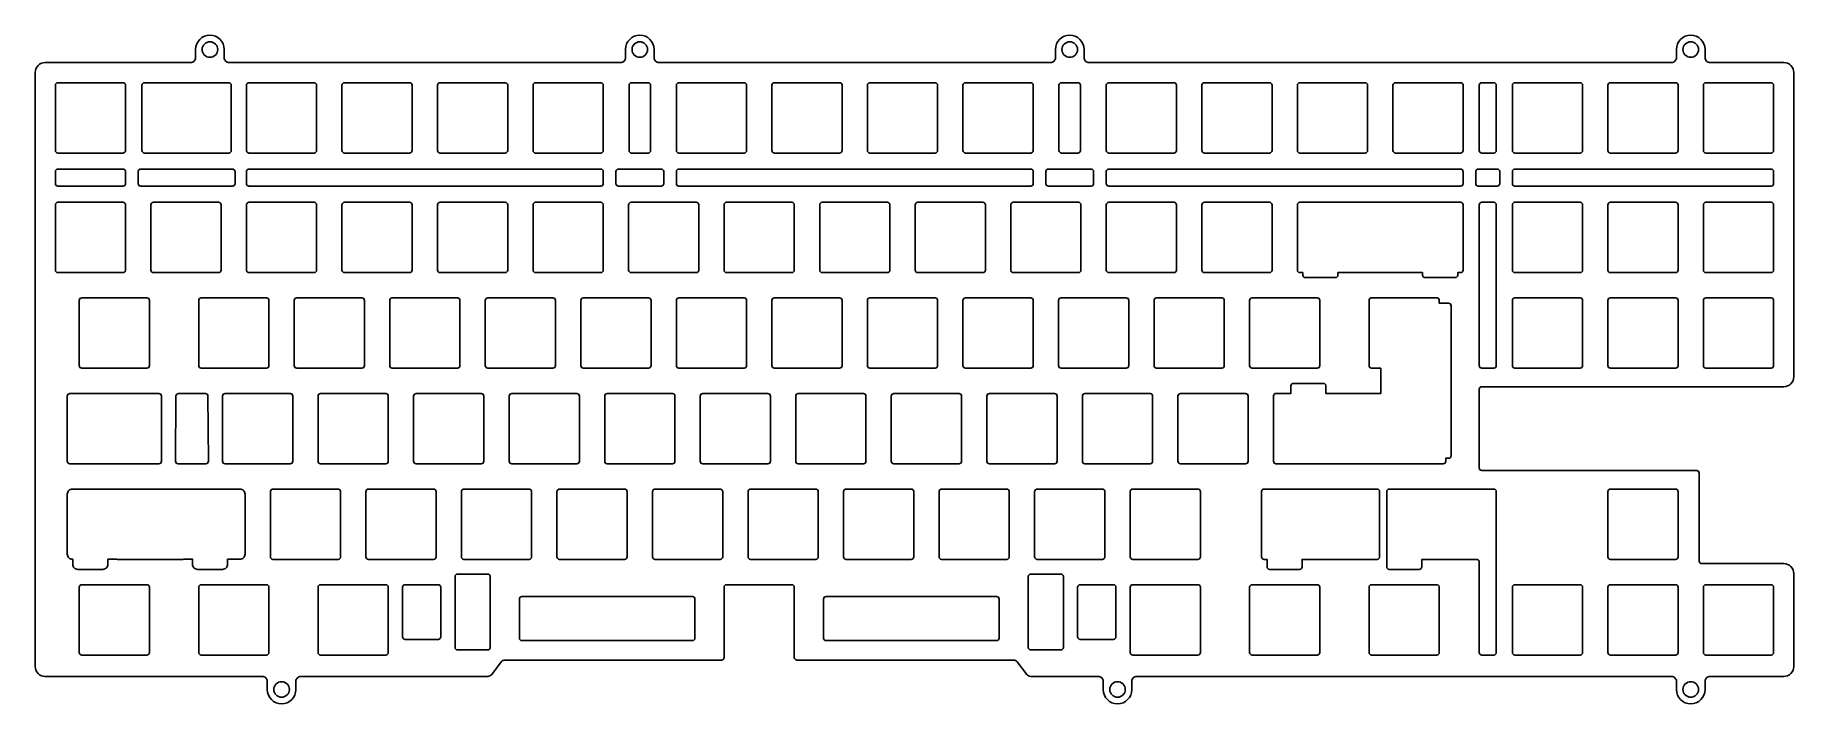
# Model space of a CAD drawing. Header units: millimetres. Extents: x -1 to 350, y -4 to 129.
import ezdxf

# ---------------------------------------------------------------- set-up
doc = ezdxf.new("R2010")
doc.units = ezdxf.units.MM
doc.layers.get('0').update_dxf_attribs({"linetype": 'CONTINUOUS'})

msp = doc.modelspace()

# ---------------------------------------------------------------- linework, layer by layer
for p, q in [((19.55, 99.72), (19.55, 102.12)), ((20.05, 102.62), (38.35, 102.62)), ((38.85, 102.12), (38.85, 100.92)), ((38.35, 99.22), (20.05, 99.22)), ((38.85, 100.92), (38.85, 99.72))]:
    msp.add_line(p, q)
for points in [[(89.23, 1.54, 0.234048), (90.03, 1.93), (91.92, 4.42, -0.234048), (92.72, 4.81), (135.87, 4.81, 0.414214), (136.37, 5.31), (136.37, 19.31, -0.414214), (136.87, 19.81), (149.87, 19.81, -0.414214), (150.37, 19.31), (150.37, 5.31, 0.414214), (150.87, 4.81), (194.03, 4.81, -0.234048), (194.83, 4.42), (196.72, 1.93, 0.234048), (197.52, 1.54), (210.96, 1.54, -0.414214), (211.96, 0.54), (211.96, -1.06, 1), (217.66, -1.06), (217.66, 0.54, -0.414214), (218.66, 1.54), (325.26, 1.54, -0.414214), (326.26, 0.54), (326.26, -1.06, 1), (331.96, -1.06), (331.96, 0.54, -0.414214), (332.96, 1.54), (347.66, 1.54, 0.414214), (349.66, 3.54), (349.66, 22.02, 0.414214), (347.66, 24.02), (331.29, 24.02, -0.414214), (330.79, 24.52), (330.79, 42.07, 0.414214), (330.29, 42.57), (287.43, 42.57, -0.414214), (286.93, 43.07), (286.93, 58.76, -0.414214), (287.43, 59.26), (347.66, 59.26, 0.414214), (349.66, 61.26), (349.66, 121.85, 0.414214), (347.66, 123.85), (332.96, 123.85, -0.414214), (331.96, 124.85), (331.96, 126.45, 1), (326.26, 126.45), (326.26, 124.85, -0.414214), (325.26, 123.85), (209.14, 123.85, -0.414214), (208.14, 124.85), (208.14, 126.45, 1), (202.44, 126.45), (202.44, 124.85, -0.414214), (201.44, 123.85), (123.41, 123.85, -0.414214), (122.41, 124.85), (122.41, 126.45, 1), (116.71, 126.45), (116.71, 124.85, -0.414214), (115.71, 123.85), (37.69, 123.85, -0.414214), (36.69, 124.85), (36.69, 126.45, 1), (30.99, 126.45), (30.99, 124.85, -0.414214), (29.99, 123.85), (1, 123.85, 0.414214), (-1, 121.85), (-1, 3.54, 0.414214), (1, 1.54), (44.28, 1.54, -0.414214), (45.28, 0.54), (45.28, -1.06, 1), (50.98, -1.06), (50.98, 0.54, -0.414214), (51.98, 1.54)], [(3.02, 106.33, 0.414214), (3.52, 105.83), (16.52, 105.83, 0.414214), (17.02, 106.33), (17.02, 119.33, 0.414214), (16.52, 119.83), (3.52, 119.83, 0.414214), (3.02, 119.33)], [(37.6, 105.83), (20.8, 105.83, -0.414214), (20.3, 106.33), (20.3, 119.33, -0.414214), (20.8, 119.83), (37.6, 119.83, -0.414214), (38.1, 119.33), (38.1, 106.33, -0.414214)], [(41.12, 106.33, 0.414214), (41.63, 105.83), (54.62, 105.83, 0.414214), (55.12, 106.33), (55.12, 119.33, 0.414214), (54.62, 119.83), (41.63, 119.83, 0.414214), (41.12, 119.33)], [(60.17, 106.33, 0.414214), (60.67, 105.83), (73.67, 105.83, 0.414214), (74.17, 106.33), (74.17, 119.33, 0.414214), (73.67, 119.83), (60.67, 119.83, 0.414214), (60.17, 119.33)], [(79.22, 106.33, 0.414214), (79.72, 105.83), (92.72, 105.83, 0.414214), (93.22, 106.33), (93.22, 119.33, 0.414214), (92.72, 119.83), (79.72, 119.83, 0.414214), (79.22, 119.33)], [(98.28, 106.33, 0.414214), (98.78, 105.83), (111.78, 105.83, 0.414214), (112.28, 106.33), (112.28, 119.33, 0.414214), (111.78, 119.83), (98.78, 119.83, 0.414214), (98.28, 119.33)], [(117.42, 106.33), (117.42, 119.33, -0.414214), (117.92, 119.83), (121.21, 119.83, -0.414214), (121.71, 119.33), (121.71, 106.33, -0.414214), (121.21, 105.83), (117.92, 105.83, -0.414214)], [(126.85, 106.33, 0.414214), (127.35, 105.83), (140.35, 105.83, 0.414214), (140.85, 106.33), (140.85, 119.33, 0.414214), (140.35, 119.83), (127.35, 119.83, 0.414214), (126.85, 119.33)], [(145.9, 106.33, 0.414214), (146.4, 105.83), (159.4, 105.83, 0.414214), (159.9, 106.33), (159.9, 119.33, 0.414214), (159.4, 119.83), (146.4, 119.83, 0.414214), (145.9, 119.33)], [(164.95, 106.33, 0.414214), (165.45, 105.83), (178.45, 105.83, 0.414214), (178.95, 106.33), (178.95, 119.33, 0.414214), (178.45, 119.83), (165.45, 119.83, 0.414214), (164.95, 119.33)], [(184, 106.33, 0.414214), (184.5, 105.83), (197.5, 105.83, 0.414214), (198, 106.33), (198, 119.33, 0.414214), (197.5, 119.83), (184.5, 119.83, 0.414214), (184, 119.33)], [(203.14, 106.33), (203.14, 119.33, -0.414214), (203.64, 119.83), (206.93, 119.83, -0.414214), (207.43, 119.33), (207.43, 106.33, -0.414214), (206.93, 105.83), (203.64, 105.83, -0.414214)], [(212.57, 106.33, 0.414214), (213.08, 105.83), (226.08, 105.83, 0.414214), (226.57, 106.33), (226.57, 119.33, 0.414214), (226.08, 119.83), (213.08, 119.83, 0.414214), (212.57, 119.33)], [(231.62, 106.33, 0.414214), (232.13, 105.83), (245.13, 105.83, 0.414214), (245.62, 106.33), (245.62, 119.33, 0.414214), (245.13, 119.83), (232.13, 119.83, 0.414214), (231.62, 119.33)], [(250.68, 106.33, 0.414214), (251.18, 105.83), (264.18, 105.83, 0.414214), (264.68, 106.33), (264.68, 119.33, 0.414214), (264.18, 119.83), (251.18, 119.83, 0.414214), (250.68, 119.33)], [(269.73, 106.33, 0.414214), (270.23, 105.83), (283.23, 105.83, 0.414214), (283.72, 106.33), (283.72, 119.33, 0.414214), (283.23, 119.83), (270.23, 119.83, 0.414214), (269.73, 119.33)], [(286.93, 106.33, 0.414214), (287.43, 105.83), (289.83, 105.83, 0.414214), (290.33, 106.33), (290.33, 119.33, 0.414214), (289.83, 119.83), (287.43, 119.83, 0.414214), (286.93, 119.33)], [(294.04, 119.83), (307.04, 119.83, -0.414214), (307.54, 119.33), (307.54, 106.33, -0.414214), (307.04, 105.83), (294.04, 105.83, -0.414214), (293.54, 106.33), (293.54, 119.33, -0.414214)], [(326.09, 105.83, 0.414214), (326.59, 106.33), (326.59, 119.33, 0.414214), (326.09, 119.83), (313.09, 119.83, 0.414214), (312.59, 119.33), (312.59, 106.33, 0.414214), (313.09, 105.83)], [(331.64, 106.33, 0.414214), (332.14, 105.83), (345.14, 105.83, 0.414214), (345.64, 106.33), (345.64, 119.33, 0.414214), (345.14, 119.83), (332.14, 119.83, 0.414214), (331.64, 119.33)], [(17.02, 102.12), (17.02, 99.72, -0.414214), (16.52, 99.22), (3.52, 99.22, -0.414214), (3.02, 99.72), (3.02, 102.12, -0.414214), (3.52, 102.62), (16.52, 102.62, -0.414214)], [(112.28, 102.12), (112.28, 99.72, -0.414214), (111.78, 99.22), (41.63, 99.22, -0.414214), (41.12, 99.72), (41.12, 102.12, -0.414214), (41.63, 102.62), (111.78, 102.62, -0.414214)], [(115.3, 102.62), (123.83, 102.62, -0.414214), (124.33, 102.12), (124.33, 99.72, -0.414214), (123.83, 99.22), (115.3, 99.22, -0.414214), (114.8, 99.72), (114.8, 102.12, -0.414214)], [(198, 102.12), (198, 99.72, -0.414214), (197.5, 99.22), (127.35, 99.22, -0.414214), (126.85, 99.72), (126.85, 102.12, -0.414214), (127.35, 102.62), (197.5, 102.62, -0.414214)], [(209.55, 99.22), (201.03, 99.22, -0.414214), (200.53, 99.72), (200.53, 102.12, -0.414214), (201.03, 102.62), (209.55, 102.62, -0.414214), (210.05, 102.12), (210.05, 99.72, -0.414214)], [(213.08, 102.62), (283.23, 102.62, -0.414214), (283.72, 102.12), (283.72, 99.72, -0.414214), (283.23, 99.22), (213.08, 99.22, -0.414214), (212.57, 99.72), (212.57, 102.12, -0.414214)], [(290.51, 99.22), (286.75, 99.22, -0.414214), (286.25, 99.72), (286.25, 102.12, -0.414214), (286.75, 102.62), (290.51, 102.62, -0.414214), (291.01, 102.12), (291.01, 99.72, -0.414214)], [(294.04, 102.62), (345.14, 102.62, -0.414214), (345.64, 102.12), (345.64, 99.72, -0.414214), (345.14, 99.22), (294.04, 99.22, -0.414214), (293.54, 99.72), (293.54, 102.12, -0.414214)], [(16.52, 82.01), (3.52, 82.01, -0.414214), (3.02, 82.51), (3.02, 95.51, -0.414214), (3.52, 96.01), (16.52, 96.01, -0.414214), (17.02, 95.51), (17.02, 82.51, -0.414214)], [(22.57, 96.01, 0.414214), (22.07, 95.51), (22.07, 82.51, 0.414214), (22.57, 82.01), (35.58, 82.01, 0.414214), (36.08, 82.51), (36.08, 95.51, 0.414214), (35.58, 96.01)], [(41.12, 82.51, 0.414214), (41.63, 82.01), (54.62, 82.01, 0.414214), (55.12, 82.51), (55.12, 95.51, 0.414214), (54.62, 96.01), (41.63, 96.01, 0.414214), (41.12, 95.51)], [(74.17, 95.51), (74.17, 82.51, -0.414214), (73.67, 82.01), (60.67, 82.01, -0.414214), (60.17, 82.51), (60.17, 95.51, -0.414214), (60.67, 96.01), (73.67, 96.01, -0.414214)], [(93.22, 95.51, 0.414214), (92.72, 96.01), (79.72, 96.01, 0.414214), (79.22, 95.51), (79.22, 82.51, 0.414214), (79.72, 82.01), (92.72, 82.01, 0.414214), (93.22, 82.51)], [(112.28, 95.51), (112.28, 82.51, -0.414214), (111.78, 82.01), (98.78, 82.01, -0.414214), (98.28, 82.51), (98.28, 95.51, -0.414214), (98.78, 96.01), (111.78, 96.01, -0.414214)], [(131.32, 95.51, 0.414214), (130.82, 96.01), (117.83, 96.01, 0.414214), (117.33, 95.51), (117.33, 82.51, 0.414214), (117.83, 82.01), (130.82, 82.01, 0.414214), (131.32, 82.51)], [(136.37, 82.51), (136.37, 95.51, -0.414214), (136.87, 96.01), (149.87, 96.01, -0.414214), (150.37, 95.51), (150.37, 82.51, -0.414214), (149.87, 82.01), (136.87, 82.01, -0.414214)], [(169.43, 95.51), (169.43, 82.51, -0.414214), (168.92, 82.01), (155.93, 82.01, -0.414214), (155.43, 82.51), (155.43, 95.51, -0.414214), (155.93, 96.01), (168.92, 96.01, -0.414214)], [(174.47, 82.51, 0.414214), (174.97, 82.01), (187.97, 82.01, 0.414214), (188.47, 82.51), (188.47, 95.51, 0.414214), (187.97, 96.01), (174.97, 96.01, 0.414214), (174.47, 95.51)], [(207.03, 82.01, 0.414214), (207.52, 82.51), (207.52, 95.51, 0.414214), (207.03, 96.01), (194.03, 96.01, 0.414214), (193.53, 95.51), (193.53, 82.51, 0.414214), (194.03, 82.01)], [(226.08, 82.01), (213.08, 82.01, -0.414214), (212.57, 82.51), (212.57, 95.51, -0.414214), (213.08, 96.01), (226.08, 96.01, -0.414214), (226.57, 95.51), (226.57, 82.51, -0.414214)], [(231.62, 82.51, 0.414214), (232.13, 82.01), (245.13, 82.01, 0.414214), (245.62, 82.51), (245.62, 95.51, 0.414214), (245.13, 96.01), (232.13, 96.01, 0.414214), (231.62, 95.51)], [(275.64, 82.01), (258.76, 82.01), (258.76, 81.51, -0.414214), (258.26, 81.01), (252.26, 81.01, -0.414214), (251.76, 81.51), (251.76, 82.01), (251.18, 82.01, -0.414214), (250.68, 82.51), (250.68, 95.51, -0.414214), (251.18, 96.01), (283.23, 96.01, -0.414214), (283.72, 95.51), (283.72, 82.51, -0.414214), (283.23, 82.01), (282.64, 82.01), (282.64, 81.51, -0.414214), (282.14, 81.01), (276.14, 81.01, -0.414214), (275.64, 81.51)], [(289.83, 62.96, 0.414214), (290.33, 63.46), (290.33, 95.51, 0.414214), (289.83, 96.01), (287.43, 96.01, 0.414214), (286.93, 95.51), (286.93, 63.46, 0.414214), (287.43, 62.96)], [(294.04, 96.01), (307.04, 96.01, -0.414214), (307.54, 95.51), (307.54, 82.51, -0.414214), (307.04, 82.01), (294.04, 82.01, -0.414214), (293.54, 82.51), (293.54, 95.51, -0.414214)], [(326.09, 82.01, 0.414214), (326.59, 82.51), (326.59, 95.51, 0.414214), (326.09, 96.01), (313.09, 96.01, 0.414214), (312.59, 95.51), (312.59, 82.51, 0.414214), (313.09, 82.01)], [(332.14, 96.01), (345.14, 96.01, -0.414214), (345.64, 95.51), (345.64, 82.51, -0.414214), (345.14, 82.01), (332.14, 82.01, -0.414214), (331.64, 82.51), (331.64, 95.51, -0.414214)], [(21.29, 62.96), (8.29, 62.96, -0.414214), (7.79, 63.46), (7.79, 76.46, -0.414214), (8.29, 76.96), (21.29, 76.96, -0.414214), (21.79, 76.46), (21.79, 63.46, -0.414214)], [(32.1, 76.96), (45.1, 76.96, -0.414214), (45.6, 76.46), (45.6, 63.46, -0.414214), (45.1, 62.96), (32.1, 62.96, -0.414214), (31.6, 63.46), (31.6, 76.46, -0.414214)], [(64.65, 76.46), (64.65, 63.46, -0.414214), (64.15, 62.96), (51.15, 62.96, -0.414214), (50.65, 63.46), (50.65, 76.46, -0.414214), (51.15, 76.96), (64.15, 76.96, -0.414214)], [(83.2, 62.96), (70.2, 62.96, -0.414214), (69.7, 63.46), (69.7, 76.46, -0.414214), (70.2, 76.96), (83.2, 76.96, -0.414214), (83.7, 76.46), (83.7, 63.46, -0.414214)], [(102.25, 62.96), (89.25, 62.96, -0.414214), (88.75, 63.46), (88.75, 76.46, -0.414214), (89.25, 76.96), (102.25, 76.96, -0.414214), (102.75, 76.46), (102.75, 63.46, -0.414214)], [(121.8, 76.46), (121.8, 63.46, -0.414214), (121.3, 62.96), (108.3, 62.96, -0.414214), (107.8, 63.46), (107.8, 76.46, -0.414214), (108.3, 76.96), (121.3, 76.96, -0.414214)], [(140.35, 62.96, 0.414214), (140.85, 63.46), (140.85, 76.46, 0.414214), (140.35, 76.96), (127.35, 76.96, 0.414214), (126.85, 76.46), (126.85, 63.46, 0.414214), (127.35, 62.96)], [(145.9, 63.46), (145.9, 76.46, -0.414214), (146.4, 76.96), (159.4, 76.96, -0.414214), (159.9, 76.46), (159.9, 63.46, -0.414214), (159.4, 62.96), (146.4, 62.96, -0.414214)], [(178.95, 76.46, 0.414214), (178.45, 76.96), (165.45, 76.96, 0.414214), (164.95, 76.46), (164.95, 63.46, 0.414214), (165.45, 62.96), (178.45, 62.96, 0.414214), (178.95, 63.46)], [(184.5, 76.96, 0.414214), (184, 76.46), (184, 63.46, 0.414214), (184.5, 62.96), (197.5, 62.96, 0.414214), (198, 63.46), (198, 76.46, 0.414214), (197.5, 76.96)], [(203.05, 63.46, 0.414214), (203.55, 62.96), (216.55, 62.96, 0.414214), (217.05, 63.46), (217.05, 76.46, 0.414214), (216.55, 76.96), (203.55, 76.96, 0.414214), (203.05, 76.46)], [(235.6, 62.96), (222.6, 62.96, -0.414214), (222.1, 63.46), (222.1, 76.46, -0.414214), (222.6, 76.96), (235.6, 76.96, -0.414214), (236.1, 76.46), (236.1, 63.46, -0.414214)], [(255.15, 76.46, 0.414214), (254.65, 76.96), (241.65, 76.96, 0.414214), (241.15, 76.46), (241.15, 63.46, 0.414214), (241.65, 62.96), (254.65, 62.96, 0.414214), (255.15, 63.46)], [(280.84, 45.02), (280.26, 45.02), (280.26, 44.41, -0.414214), (279.76, 43.91), (246.41, 43.91, -0.414214), (245.91, 44.41), (245.91, 57.43, -0.414214), (246.41, 57.93), (249.38, 57.93), (249.38, 59.43, -0.414269), (249.88, 59.93), (255.88, 59.93, -0.414158), (256.38, 59.43), (256.38, 57.93), (267.31, 57.93), (267.31, 62.96), (265.46, 62.96, -0.414214), (264.96, 63.46), (264.96, 76.48, -0.414214), (265.46, 76.98), (278.46, 76.98, -0.414214), (278.96, 76.48), (278.96, 75.9), (280.84, 75.9, -0.414214), (281.34, 75.4), (281.34, 45.52, -0.414214)], [(294.04, 76.96), (307.04, 76.96, -0.414214), (307.54, 76.46), (307.54, 63.46, -0.414214), (307.04, 62.96), (294.04, 62.96, -0.414214), (293.54, 63.46), (293.54, 76.46, -0.414214)], [(326.09, 62.96, 0.414214), (326.59, 63.46), (326.59, 76.46, 0.414214), (326.09, 76.96), (313.09, 76.96, 0.414214), (312.59, 76.46), (312.59, 63.46, 0.414214), (313.09, 62.96)], [(345.14, 62.96, 0.414214), (345.64, 63.46), (345.64, 76.46, 0.414214), (345.14, 76.96), (332.14, 76.96, 0.414214), (331.64, 76.46), (331.64, 63.46, 0.414214), (332.14, 62.96)], [(23.67, 43.91, 0.414214), (24.17, 44.41), (24.17, 57.41, 0.414214), (23.67, 57.91), (5.91, 57.91, 0.414214), (5.41, 57.41), (5.41, 44.41, 0.414214), (5.91, 43.91)], [(27.57, 57.91, 0.412776), (27.07, 57.42), (27, 44.42, 0.415177), (27.5, 43.91), (33.03, 43.91, 0.415653), (33.53, 44.42), (33.46, 57.42, 0.413259), (32.96, 57.91)], [(49.86, 43.91), (36.86, 43.91, -0.414214), (36.36, 44.41), (36.36, 57.41, -0.414214), (36.86, 57.91), (49.86, 57.91, -0.414214), (50.36, 57.41), (50.36, 44.41, -0.414214)], [(68.91, 43.91), (55.91, 43.91, -0.414214), (55.41, 44.41), (55.41, 57.41, -0.414214), (55.91, 57.91), (68.91, 57.91, -0.414214), (69.41, 57.41), (69.41, 44.41, -0.414214)], [(74.96, 57.91), (87.96, 57.91, -0.414214), (88.46, 57.41), (88.46, 44.41, -0.414214), (87.96, 43.91), (74.96, 43.91, -0.414214), (74.46, 44.41), (74.46, 57.41, -0.414214)], [(94.01, 57.91), (107.01, 57.91, -0.414214), (107.51, 57.41), (107.51, 44.41, -0.414214), (107.01, 43.91), (94.01, 43.91, -0.414214), (93.51, 44.41), (93.51, 57.41, -0.414214)], [(126.06, 43.91, 0.414214), (126.56, 44.41), (126.56, 57.41, 0.414214), (126.06, 57.91), (113.06, 57.91, 0.414214), (112.56, 57.41), (112.56, 44.41, 0.414214), (113.06, 43.91)], [(145.11, 43.91), (132.11, 43.91, -0.414214), (131.61, 44.41), (131.61, 57.41, -0.414214), (132.11, 57.91), (145.11, 57.91, -0.414214), (145.61, 57.41), (145.61, 44.41, -0.414214)], [(164.66, 57.41), (164.66, 44.41, -0.414214), (164.16, 43.91), (151.16, 43.91, -0.414214), (150.66, 44.41), (150.66, 57.41, -0.414214), (151.16, 57.91), (164.16, 57.91, -0.414214)], [(170.21, 57.91, 0.414214), (169.71, 57.41), (169.71, 44.41, 0.414214), (170.21, 43.91), (183.21, 43.91, 0.414214), (183.71, 44.41), (183.71, 57.41, 0.414214), (183.21, 57.91)], [(202.76, 57.41), (202.76, 44.41, -0.414214), (202.26, 43.91), (189.26, 43.91, -0.414214), (188.76, 44.41), (188.76, 57.41, -0.414214), (189.26, 57.91), (202.26, 57.91, -0.414214)], [(221.81, 57.41), (221.81, 44.41, -0.414214), (221.31, 43.91), (208.31, 43.91, -0.414214), (207.81, 44.41), (207.81, 57.41, -0.414214), (208.31, 57.91), (221.31, 57.91, -0.414214)], [(226.86, 44.41), (226.86, 57.41, -0.414214), (227.36, 57.91), (240.36, 57.91, -0.414214), (240.86, 57.41), (240.86, 44.41, -0.414214), (240.36, 43.91), (227.36, 43.91, -0.414214)], [(6.49, 24.88), (6.41, 24.88, -0.414214), (5.41, 25.88), (5.41, 37.88, -0.414214), (6.41, 38.88), (39.84, 38.88, -0.414214), (40.84, 37.88), (40.84, 25.88, -0.414214), (39.84, 24.88), (37.37, 24.88), (37.37, 23.88, -0.414214), (36.37, 22.88), (31.37, 22.88, -0.414214), (30.37, 23.88), (30.37, 24.35, -0.006799), (30.37, 24.36), (30.37, 24.88), (28.57, 24.88, -0.06943), (28.43, 24.86), (15.43, 24.86, -0.069434), (15.29, 24.88), (13.49, 24.88), (13.49, 23.88, -0.414214), (12.49, 22.88), (7.49, 22.88, -0.414214), (6.49, 23.88), (6.49, 24.35, -0.007217), (6.49, 24.36)], [(46.39, 38.86), (59.39, 38.86, -0.414214), (59.89, 38.36), (59.89, 25.36, -0.414214), (59.39, 24.86), (46.39, 24.86, -0.414214), (45.89, 25.36), (45.89, 38.36, -0.414214)], [(65.44, 38.86), (78.44, 38.86, -0.414214), (78.94, 38.36), (78.94, 25.36, -0.414214), (78.44, 24.86), (65.44, 24.86, -0.414214), (64.94, 25.36), (64.94, 38.36, -0.414214)], [(84.49, 38.86), (97.49, 38.86, -0.414214), (97.99, 38.36), (97.99, 25.36, -0.414214), (97.49, 24.86), (84.49, 24.86, -0.414214), (83.99, 25.36), (83.99, 38.36, -0.414214)], [(117.04, 38.36), (117.04, 25.36, -0.414214), (116.54, 24.86), (103.54, 24.86, -0.414214), (103.04, 25.36), (103.04, 38.36, -0.414214), (103.54, 38.86), (116.54, 38.86, -0.414214)], [(122.59, 38.86), (135.59, 38.86, -0.414214), (136.09, 38.36), (136.09, 25.36, -0.414214), (135.59, 24.86), (122.59, 24.86, -0.414214), (122.09, 25.36), (122.09, 38.36, -0.414214)], [(141.64, 38.86, 0.414214), (141.14, 38.36), (141.14, 25.36, 0.414214), (141.64, 24.86), (154.64, 24.86, 0.414214), (155.14, 25.36), (155.14, 38.36, 0.414214), (154.64, 38.86)], [(174.19, 38.36), (174.19, 25.36, -0.414214), (173.69, 24.86), (160.69, 24.86, -0.414214), (160.19, 25.36), (160.19, 38.36, -0.414214), (160.69, 38.86), (173.69, 38.86, -0.414214)], [(192.74, 24.86), (179.74, 24.86, -0.414214), (179.24, 25.36), (179.24, 38.36, -0.414214), (179.74, 38.86), (192.74, 38.86, -0.414214), (193.24, 38.36), (193.24, 25.36, -0.414214)], [(211.79, 24.86), (198.79, 24.86, -0.414214), (198.29, 25.36), (198.29, 38.36, -0.414214), (198.79, 38.86), (211.79, 38.86, -0.414214), (212.29, 38.36), (212.29, 25.36, -0.414214)], [(217.84, 38.86), (230.84, 38.86, -0.414214), (231.34, 38.36), (231.34, 25.36, -0.414214), (230.84, 24.86), (217.84, 24.86, -0.414214), (217.34, 25.36), (217.34, 38.36, -0.414214)], [(244.03, 38.88, 0.414214), (243.53, 38.38), (243.53, 25.36, 0.414214), (244.03, 24.86), (244.62, 24.86), (244.62, 23.38, 0.414214), (245.12, 22.88), (251.12, 22.88, 0.414214), (251.62, 23.38), (251.62, 24.86), (266.56, 24.86, 0.414214), (267.06, 25.36), (267.06, 38.38, 0.414213), (266.56, 38.88)], [(290.33, 38.38), (290.33, 6.31, -0.414214), (289.83, 5.81), (287.43, 5.81, -0.414214), (286.93, 6.31), (286.93, 24.36, 0.414214), (286.43, 24.86), (275.49, 24.86), (275.49, 23.38, -0.414214), (274.99, 22.88), (268.99, 22.88, -0.414214), (268.49, 23.38), (268.49, 38.38, -0.414213), (268.99, 38.88), (289.83, 38.88, -0.414214)], [(326.09, 24.86, 0.414214), (326.59, 25.36), (326.59, 38.36, 0.414214), (326.09, 38.86), (313.09, 38.86, 0.414214), (312.59, 38.36), (312.59, 25.36, 0.414214), (313.09, 24.86)], [(89.22, 6.81), (83.22, 6.81, -0.414214), (82.72, 7.31), (82.72, 21.44, -0.414214), (83.22, 21.94), (89.22, 21.94, -0.414214), (89.72, 21.44), (89.72, 7.31, -0.414214)], [(203.52, 6.81), (197.52, 6.81, -0.414214), (197.02, 7.31), (197.02, 21.44, -0.414214), (197.52, 21.94), (203.52, 21.94, -0.414214), (204.02, 21.44), (204.02, 7.31, -0.414214)], [(7.79, 6.31), (7.79, 19.31, -0.414214), (8.29, 19.81), (21.29, 19.81, -0.414214), (21.79, 19.31), (21.79, 6.31, -0.414214), (21.29, 5.81), (8.29, 5.81, -0.414214)], [(31.6, 6.31), (31.6, 19.31, -0.414214), (32.1, 19.81), (45.1, 19.81, -0.414214), (45.6, 19.31), (45.6, 6.31, -0.414214), (45.1, 5.81), (32.1, 5.81, -0.414214)], [(55.41, 6.31), (55.41, 19.31, -0.414214), (55.91, 19.81), (68.91, 19.81, -0.414214), (69.41, 19.31), (69.41, 6.31, -0.414214), (68.91, 5.81), (55.91, 5.81, -0.414214)], [(72.25, 9.43), (72.25, 19.31, -0.414214), (72.75, 19.81), (79.39, 19.81, -0.414214), (79.89, 19.31), (79.89, 9.43, -0.414214), (79.39, 8.93), (72.75, 8.93, -0.414214)], [(206.86, 9.43), (206.86, 19.31, -0.414214), (207.36, 19.81), (214, 19.81, -0.414214), (214.5, 19.31), (214.5, 9.43, -0.414214), (214, 8.93), (207.36, 8.93, -0.414214)], [(231.34, 19.31), (231.34, 6.31, -0.414214), (230.84, 5.81), (217.84, 5.81, -0.414214), (217.34, 6.31), (217.34, 19.31, -0.414214), (217.84, 19.81), (230.84, 19.81, -0.414214)], [(241.15, 6.31), (241.15, 19.31, -0.414214), (241.65, 19.81), (254.65, 19.81, -0.414214), (255.15, 19.31), (255.15, 6.31, -0.414214), (254.65, 5.81), (241.65, 5.81, -0.414214)], [(278.46, 5.81), (265.46, 5.81, -0.414214), (264.96, 6.31), (264.96, 19.31, -0.414214), (265.46, 19.81), (278.46, 19.81, -0.414214), (278.96, 19.31), (278.96, 6.31, -0.414214)], [(294.04, 19.81), (307.04, 19.81, -0.414214), (307.54, 19.31), (307.54, 6.31, -0.414214), (307.04, 5.81), (294.04, 5.81, -0.414214), (293.54, 6.31), (293.54, 19.31, -0.414214)], [(313.09, 19.81), (326.09, 19.81, -0.414214), (326.59, 19.31), (326.59, 6.31, -0.414214), (326.09, 5.81), (313.09, 5.81, -0.414214), (312.59, 6.31), (312.59, 19.31, -0.414214)], [(332.14, 19.81), (345.14, 19.81, -0.414214), (345.64, 19.31), (345.64, 6.31, -0.414214), (345.14, 5.81), (332.14, 5.81, -0.414214), (331.64, 6.31), (331.64, 19.31, -0.414214)], [(96.05, 17.45), (130.05, 17.45, -0.414214), (130.55, 16.95), (130.55, 9.18, -0.414214), (130.05, 8.68), (96.05, 8.68, -0.414214), (95.55, 9.18), (95.55, 16.95, -0.414214)], [(190.7, 8.68), (156.7, 8.68, -0.414214), (156.2, 9.18), (156.2, 16.95, -0.414214), (156.7, 17.45), (190.7, 17.45, -0.414214), (191.2, 16.95), (191.2, 9.18, -0.414214)]]:
    msp.add_lwpolyline(points, format="xyb", close=True)
for centre in [(33.84, 126.45), (119.56, 126.45), (205.29, 126.45), (329.11, 126.45), (48.13, -1.06), (214.81, -1.06), (329.11, -1.06)]:
    msp.add_circle(centre, 1.55)
for centre, start, end in [((20.05, 102.12), 90, 180), ((38.35, 102.12), -0.0263, 90), ((20.05, 99.72), 180, 270), ((38.35, 99.72), -90, 0)]:
    msp.add_arc(centre, 0.5, start, end)

doc.saveas('drawing.dxf')
